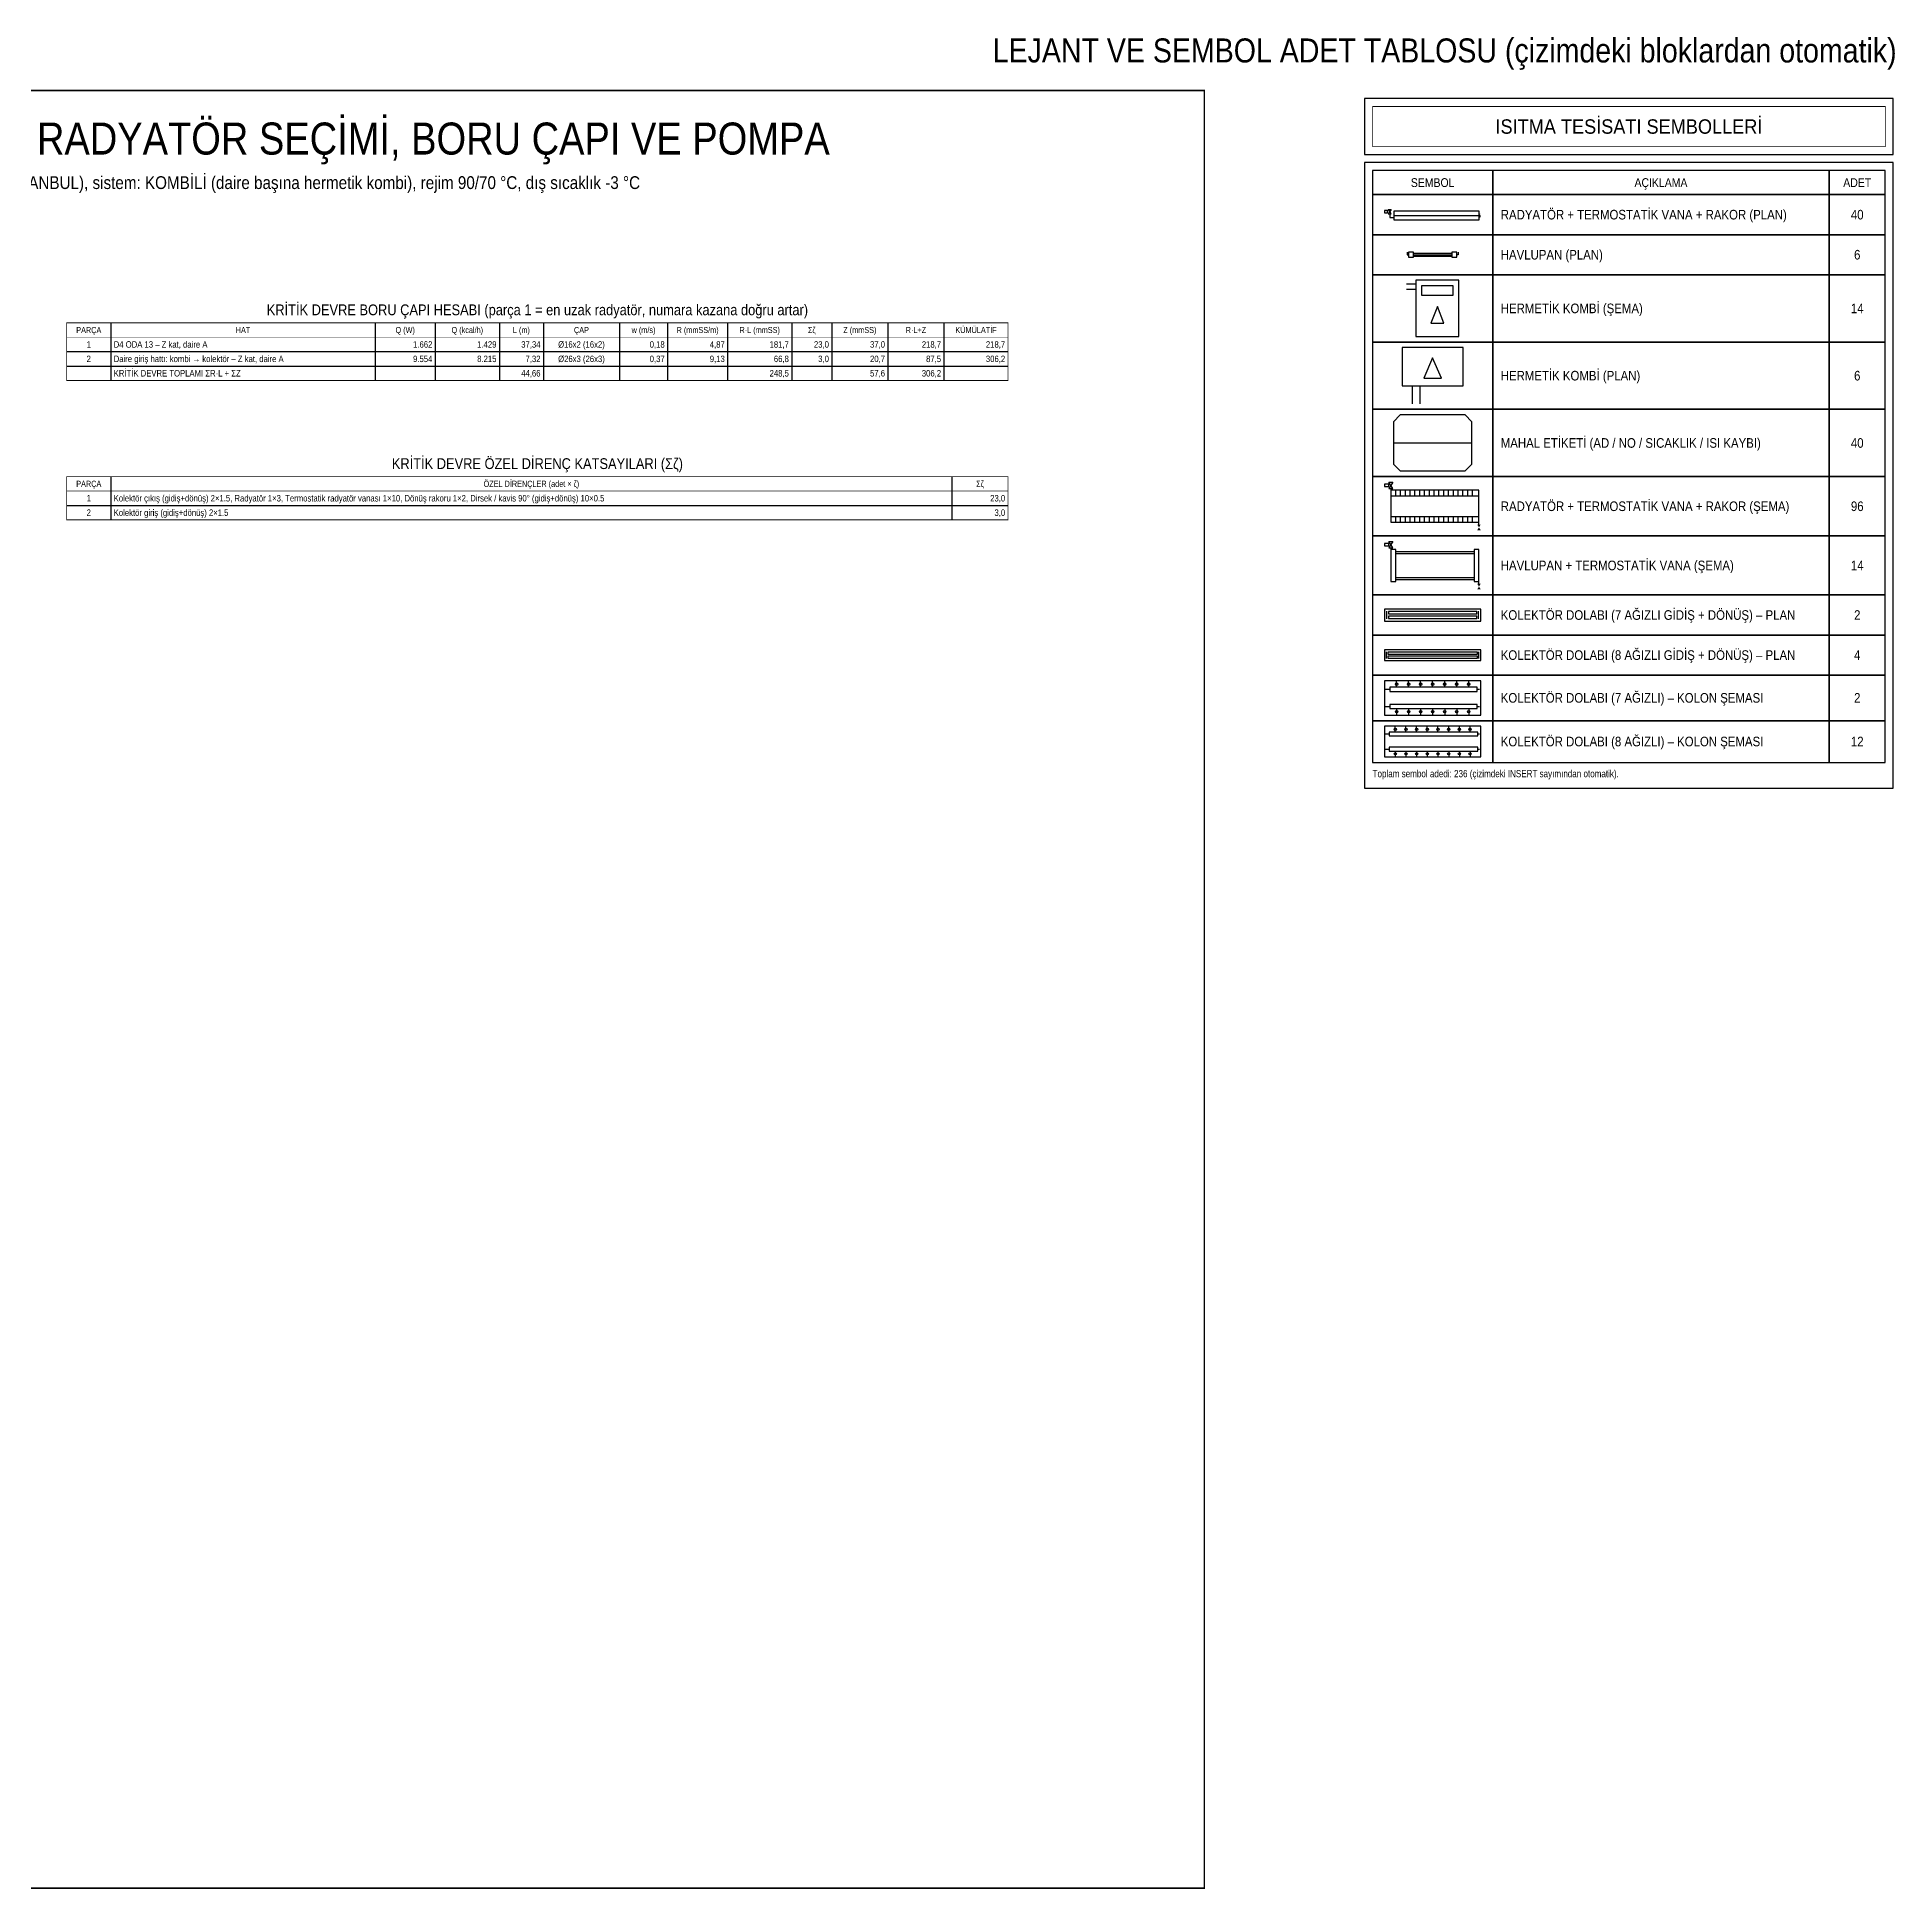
# Model space of a CAD drawing. Header units: centimetres. Extents: x -61 to 10101, y -10955 to 1521.
# Drawn here: x 1263 to 3582, y -10955 to -8643 of the extents above; entities that cross this region are included whole.
import ezdxf
from ezdxf.enums import TextEntityAlignment as Align

# ---------------------------------------------------------------- set-up
doc = ezdxf.new("R2010")
doc.units = ezdxf.units.CM
for name, color, linetype in [('ROTAS-BASLIK', 7, 'Continuous'), ('ROTAS-DENEME', 1, 'Continuous'), ('ROTAS-ISITMA-SEMBOL', 1, 'Continuous'), ('ROTAS-LEJANT-BASLIK', 5, 'Continuous'), ('ROTAS-LEJANT-CERCEVE', 7, 'Continuous'), ('ROTAS-LEJANT-YAZI', 7, 'Continuous'), ('ROTAS-PAFTA', 7, 'Continuous'), ('ROTAS-TABLO', 7, 'Continuous')]:
    doc.layers.add(name, color=color, linetype=linetype)
doc.styles.add('ROTAS', font='arial.ttf')

# ---------------------------------------------------------------- blocks, each defined once
blk = doc.blocks.new('ROTAS-RADYATOR-PLAN')
for points in [[(104.4, 7.3), (106.4, 7.3), (105.4, 6.2)], [(104.4, 5.1), (106.4, 5.1), (105.4, 6.2)]]:
    blk.add_hatch(color=7).paths.add_polyline_path(points)
for p, q in [((0, 7), (0, 2.5)), ((0, 2.5), (4.7, 2.5)), ((4.7, 5), (104.7, 5)), ((105.4, 3), (104.7, 3)), ((105.4, 5.1), (105.4, 3))]:
    blk.add_line(p, q)
for points in [[(-6, 8.3), (-2.5, 8.3), (-2.5, 10.7), (-6, 10.7)], [(-1.8, 12), (1.8, 12), (0, 9.5)], [(-1.8, 7), (1.8, 7), (0, 9.5)], [(4.7, 0), (104.7, 0), (104.7, 10), (4.7, 10)]]:
    blk.add_lwpolyline(points, close=True)
blk = doc.blocks.new('ROTAS-HAVLUPAN-PLAN')
for p, q in [((-4, 3), (-4, 1.5)), ((-4, 1.5), (-3, 1.5)), ((0, 2.4), (24, 2.4)), ((0, 1.5), (24, 1.5)), ((0, 0.6), (24, 0.6)), ((28, 1.5), (27, 1.5)), ((28, 3), (28, 1.5))]:
    blk.add_line(p, q)
for points in [[(-3, 0), (0, 0), (0, 3), (-3, 3)], [(24, 0), (27, 0), (27, 3), (24, 3)]]:
    blk.add_lwpolyline(points, close=True)
blk = doc.blocks.new('ROTAS-KOMBI')
for p, q in [((-46, 46), (-56, 46)), ((-46, 40), (-56, 40))]:
    blk.add_line(p, q)
for points in [[(-46, -10), (0, -10), (0, 50), (-46, 50)], [(-40, 34), (-6, 34), (-6, 44), (-40, 44)], [(-30, 4), (-16, 4), (-23, 22)]]:
    blk.add_lwpolyline(points, close=True)
blk = doc.blocks.new('ROTAS-KOMBI-PLAN')
for p, q in [((8, 0), (8, -14)), ((14, 0), (14, -14))]:
    blk.add_line(p, q)
for points in [[(0, 0), (48, 0), (48, 30), (0, 30)], [(17, 6), (31, 6), (24, 22)]]:
    blk.add_lwpolyline(points, close=True)
blk = doc.blocks.new('ROTAS-MAHAL-ETIKET')
blk.add_line((-34.2, 0), (34.2, 0))
blk.add_lwpolyline([(-34.2, 18.4), (-34.2, -18.4), (-28.2, -24.4), (28.2, -24.4), (34.2, -18.4), (34.2, 18.4), (28.2, 24.4), (-28.2, 24.4)], close=True)
at = {"style": 'ROTAS'}
for tag, p in [('MAHAL_001', (0, 32)), ('NO_001', (0, 9)), ('DERECE_001', (0, -9)), ('ISIKAYBI_001', (0, -36)), ('ALAN', (0, -52))]:
    blk.add_attdef(tag, text='', height=12, dxfattribs=at).set_placement(p, align=Align.MIDDLE_CENTER)
blk = doc.blocks.new('ROTAS-RADYATOR-SEMA')
for points in [[(107.8, -3), (112.2, -3), (110, -6.5)], [(107.8, -10), (112.2, -10), (110, -6.5)]]:
    blk.add_hatch(color=7).paths.add_polyline_path(points)
for p, q in [((0, 42), (0, 40)), ((0, 33), (110, 33)), ((6, 33), (6, 40)), ((12, 33), (12, 40)), ((18, 33), (18, 40)), ((24, 33), (24, 40)), ((30, 33), (30, 40)), ((36, 33), (36, 40)), ((42, 33), (42, 40)), ((48, 33), (48, 40)), ((54, 33), (54, 40)), ((60, 33), (60, 40)), ((66, 33), (66, 40)), ((72, 33), (72, 40)), ((78, 33), (78, 40)), ((84, 33), (84, 40)), ((90, 33), (90, 40)), ((96, 33), (96, 40)), ((102, 33), (102, 40)), ((0, 7), (110, 7)), ((6, 0), (6, 7)), ((12, 0), (12, 7)), ((18, 0), (18, 7)), ((24, 0), (24, 7)), ((30, 0), (30, 7)), ((36, 0), (36, 7)), ((42, 0), (42, 7)), ((48, 0), (48, 7)), ((54, 0), (54, 7)), ((60, 0), (60, 7)), ((66, 0), (66, 7)), ((72, 0), (72, 7)), ((78, 0), (78, 7)), ((84, 0), (84, 7)), ((90, 0), (90, 7)), ((96, 0), (96, 7)), ((102, 0), (102, 7)), ((110, -3), (110, 0))]:
    blk.add_line(p, q)
for points in [[(-8, 44.5), (-2.8, 44.5), (-2.8, 47.5), (-8, 47.5)], [(-2.5, 50), (2.5, 50), (0, 46)], [(-2.5, 42), (2.5, 42), (0, 46)], [(0, 0), (110, 0), (110, 40), (0, 40)]]:
    blk.add_lwpolyline(points, close=True)
blk = doc.blocks.new('ROTAS-HAVLUPAN-SEMA')
for points in [[(107.8, -3), (112.2, -3), (110, -6.5)], [(107.8, -10), (112.2, -10), (110, -6.5)]]:
    blk.add_hatch(color=7).paths.add_polyline_path(points)
for p, q in [((0, 42), (0, 40)), ((6, 37.5), (104, 37.5)), ((6, 35), (104, 35)), ((6, 5), (104, 5)), ((6, 2.5), (104, 2.5)), ((110, -3), (110, 0))]:
    blk.add_line(p, q)
for points in [[(-8, 44.5), (-2.8, 44.5), (-2.8, 47.5), (-8, 47.5)], [(-2.5, 50), (2.5, 50), (0, 46)], [(-2.5, 42), (2.5, 42), (0, 46)], [(0, 0), (6, 0), (6, 40), (0, 40)], [(104, 0), (110, 0), (110, 40), (104, 40)]]:
    blk.add_lwpolyline(points, close=True)
blk = doc.blocks.new('ROTAS-KOLEKTOR-DOLABI-7')
for p, q in [((3, 3), (3, 13)), ((125, 3), (125, 13))]:
    blk.add_line(p, q)
for points in [[(0, 0), (128, 0), (128, 16), (0, 16)], [(5, 9.5), (123, 9.5), (123, 12.5), (5, 12.5)], [(5, 3.5), (123, 3.5), (123, 6.5), (5, 6.5)]]:
    blk.add_lwpolyline(points, close=True)
blk = doc.blocks.new('ROTAS-KOLEKTOR-DOLABI-8')
for p, q in [((3, 3), (3, 13)), ((139, 3), (139, 13))]:
    blk.add_line(p, q)
for points in [[(0, 0), (142, 0), (142, 16), (0, 16)], [(5, 9.5), (137, 9.5), (137, 12.5), (5, 12.5)], [(5, 3.5), (137, 3.5), (137, 6.5), (5, 6.5)]]:
    blk.add_lwpolyline(points, close=True)
blk = doc.blocks.new('ROTAS-KOLEKTOR-SEMA-7')
for p, q in [((0, 30), (6, 30)), ((14, 32.5), (14, 40)), ((28, 32.5), (28, 40)), ((42, 32.5), (42, 40)), ((56, 32.5), (56, 40)), ((70, 32.5), (70, 40)), ((84, 32.5), (84, 40)), ((98, 32.5), (98, 40)), ((108, 30), (110.5, 30)), ((0, 10), (6, 10)), ((14, 7.5), (14, 0)), ((28, 7.5), (28, 0)), ((42, 7.5), (42, 0)), ((56, 7.5), (56, 0)), ((70, 7.5), (70, 0)), ((84, 7.5), (84, 0)), ((98, 7.5), (98, 0)), ((108, 10), (110.5, 10))]:
    blk.add_line(p, q)
for points in [[(0, 0), (112, 0), (112, 40), (0, 40)], [(6, 27.5), (108, 27.5), (108, 32.5), (6, 32.5)], [(6, 7.5), (108, 7.5), (108, 12.5), (6, 12.5)]]:
    blk.add_lwpolyline(points, close=True)
for centre in [(14, 36), (28, 36), (42, 36), (56, 36), (70, 36), (84, 36), (98, 36), (14, 4), (28, 4), (42, 4), (56, 4), (70, 4), (84, 4), (98, 4)]:
    blk.add_circle(centre, 1.4)
blk = doc.blocks.new('ROTAS-KOLEKTOR-SEMA-8')
for p, q in [((0, 30), (6, 30)), ((14, 32.5), (14, 40)), ((28, 32.5), (28, 40)), ((42, 32.5), (42, 40)), ((56, 32.5), (56, 40)), ((70, 32.5), (70, 40)), ((84, 32.5), (84, 40)), ((98, 32.5), (98, 40)), ((112, 32.5), (112, 40)), ((122, 30), (124.5, 30)), ((0, 10), (6, 10)), ((14, 7.5), (14, 0)), ((28, 7.5), (28, 0)), ((42, 7.5), (42, 0)), ((56, 7.5), (56, 0)), ((70, 7.5), (70, 0)), ((84, 7.5), (84, 0)), ((98, 7.5), (98, 0)), ((112, 7.5), (112, 0)), ((122, 10), (124.5, 10))]:
    blk.add_line(p, q)
for points in [[(0, 0), (126, 0), (126, 40), (0, 40)], [(6, 27.5), (122, 27.5), (122, 32.5), (6, 32.5)], [(6, 7.5), (122, 7.5), (122, 12.5), (6, 12.5)]]:
    blk.add_lwpolyline(points, close=True)
for centre in [(14, 36), (28, 36), (42, 36), (56, 36), (70, 36), (84, 36), (98, 36), (112, 36), (14, 4), (28, 4), (42, 4), (56, 4), (70, 4), (84, 4), (98, 4), (112, 4)]:
    blk.add_circle(centre, 1.4)

msp = doc.modelspace()

# ---------------------------------------------------------------- linework, layer by layer
at = {"layer": 'ROTAS-LEJANT-CERCEVE'}
for points in [[(2920, -8790), (3580, -8790), (3580, -8720), (2920, -8720)], [(2920, -9580.8), (3580, -9580.8), (3580, -8800), (2920, -8800)], [(2930, -8840), (3080, -8840), (3080, -8810), (2930, -8810)], [(3080, -8840), (3500, -8840), (3500, -8810), (3080, -8810)], [(3500, -8840), (3570, -8840), (3570, -8810), (3500, -8810)], [(2930, -8890), (3080, -8890), (3080, -8840), (2930, -8840)], [(3080, -8890), (3500, -8890), (3500, -8840), (3080, -8840)], [(3500, -8890), (3570, -8890), (3570, -8840), (3500, -8840)], [(2930, -8940), (3080, -8940), (3080, -8890), (2930, -8890)], [(3080, -8940), (3500, -8940), (3500, -8890), (3080, -8890)], [(3500, -8940), (3570, -8940), (3570, -8890), (3500, -8890)], [(2930, -9024), (3080, -9024), (3080, -8940), (2930, -8940)], [(3080, -9024), (3500, -9024), (3500, -8940), (3080, -8940)], [(3500, -9024), (3570, -9024), (3570, -8940), (3500, -8940)], [(2930, -9108), (3080, -9108), (3080, -9024), (2930, -9024)], [(3080, -9108), (3500, -9108), (3500, -9024), (3080, -9024)], [(3500, -9108), (3570, -9108), (3570, -9024), (3500, -9024)], [(2930, -9192), (3080, -9192), (3080, -9108), (2930, -9108)], [(3080, -9192), (3500, -9192), (3500, -9108), (3080, -9108)], [(3500, -9192), (3570, -9192), (3570, -9108), (3500, -9108)], [(2930, -9265.9), (3080, -9265.9), (3080, -9192), (2930, -9192)], [(3080, -9265.9), (3500, -9265.9), (3500, -9192), (3080, -9192)], [(3500, -9265.9), (3570, -9265.9), (3570, -9192), (3500, -9192)], [(2930, -9339.8), (3080, -9339.8), (3080, -9265.9), (2930, -9265.9)], [(3080, -9339.8), (3500, -9339.8), (3500, -9265.9), (3080, -9265.9)], [(3500, -9339.8), (3570, -9339.8), (3570, -9265.9), (3500, -9265.9)], [(2930, -9389.8), (3080, -9389.8), (3080, -9339.8), (2930, -9339.8)], [(3080, -9389.8), (3500, -9389.8), (3500, -9339.8), (3080, -9339.8)], [(3500, -9389.8), (3570, -9389.8), (3570, -9339.8), (3500, -9339.8)], [(2930, -9439.8), (3080, -9439.8), (3080, -9389.8), (2930, -9389.8)], [(3080, -9439.8), (3500, -9439.8), (3500, -9389.8), (3080, -9389.8)], [(3500, -9439.8), (3570, -9439.8), (3570, -9389.8), (3500, -9389.8)], [(2930, -9496.7), (3080, -9496.7), (3080, -9439.8), (2930, -9439.8)], [(3080, -9496.7), (3500, -9496.7), (3500, -9439.8), (3080, -9439.8)], [(3500, -9496.7), (3570, -9496.7), (3570, -9439.8), (3500, -9439.8)], [(2930, -9548.8), (3080, -9548.8), (3080, -9496.7), (2930, -9496.7)], [(3080, -9548.8), (3500, -9548.8), (3500, -9496.7), (3080, -9496.7)], [(3500, -9548.8), (3570, -9548.8), (3570, -9496.7), (3500, -9496.7)]]:
    msp.add_lwpolyline(points, close=True, dxfattribs=at)
at = {"layer": 'ROTAS-LEJANT-CERCEVE', "const_width": 1}
msp.add_lwpolyline([(2930, -8780), (3570, -8780), (3570, -8730), (2930, -8730)], close=True, dxfattribs=at)
at = {"layer": 'ROTAS-PAFTA', "const_width": 2}
msp.add_lwpolyline([(-60, -10954), (2720, -10954), (2720, -8710), (-60, -8710)], close=True, dxfattribs=at)
at = {"layer": 'ROTAS-TABLO', "const_width": 1}
for points in [[(1300, -9000), (2475, -9000), (2475, -9072), (1300, -9072)], [(1300, -9192), (2475, -9192), (2475, -9246), (1300, -9246)]]:
    msp.add_lwpolyline(points, close=True, dxfattribs=at)
at = {"layer": 'ROTAS-TABLO', "const_width": 0.6}
for points in [[(1300, -9018), (2475, -9018)], [(1300, -9210), (2475, -9210)]]:
    msp.add_lwpolyline(points, dxfattribs=at)
at = {"layer": 'ROTAS-TABLO'}
for points in [[(1355, -9000), (1355, -9072)], [(1685, -9000), (1685, -9072)], [(1760, -9000), (1760, -9072)], [(1840, -9000), (1840, -9072)], [(1895, -9000), (1895, -9072)], [(1990, -9000), (1990, -9072)], [(2050, -9000), (2050, -9072)], [(2125, -9000), (2125, -9072)], [(2205, -9000), (2205, -9072)], [(2255, -9000), (2255, -9072)], [(2325, -9000), (2325, -9072)], [(2395, -9000), (2395, -9072)], [(1300, -9036), (2475, -9036)], [(1300, -9054), (2475, -9054)], [(1355, -9192), (1355, -9246)], [(2405, -9192), (2405, -9246)], [(1300, -9228), (2475, -9228)]]:
    msp.add_lwpolyline(points, dxfattribs=at)

# ---------------------------------------------------------------- block references
at = {"layer": 'ROTAS-ISITMA-SEMBOL'}
for name, p, xscale, yscale in [('ROTAS-RADYATOR-PLAN', (2951.4, -8871.4), 1.0676156583629892, 1.0676156583629892), ('ROTAS-HAVLUPAN-PLAN', (2981, -8918), 2, 2), ('ROTAS-KOMBI', (3037.7, -9005.3), 1.1666666666666667, 1.1666666666666667), ('ROTAS-KOMBI-PLAN', (2966.8, -9078.7), 1.5909090909090908, 1.5909090909090908), ('ROTAS-MAHAL-ETIKET', (3005, -9150), 1.4344262295081969, 1.4344262295081969), ('ROTAS-RADYATOR-SEMA', (2953, -9248.9), 0.9983361064891847, 0.9983361064891847), ('ROTAS-HAVLUPAN-SEMA', (2953, -9322.8), 0.9983361064891847, 0.9983361064891847), ('ROTAS-KOLEKTOR-DOLABI-7', (2945, -9372.3), 0.9375, 0.9375), ('ROTAS-KOLEKTOR-DOLABI-8', (2945, -9421.6), 0.8450704225352113, 0.8450704225352113), ('ROTAS-KOLEKTOR-SEMA-7', (2945, -9489.7), 1.0714285714285714, 1.0714285714285714), ('ROTAS-KOLEKTOR-SEMA-8', (2945, -9541.8), 0.9523809523809523, 0.9523809523809523)]:
    msp.add_blockref(name, p, dxfattribs=dict(at, xscale=xscale, yscale=yscale))

# ---------------------------------------------------------------- texts
at = {"layer": 'ROTAS-BASLIK', "style": 'ROTAS', "width": 0.85}
for s, height, p in [('LEJANT VE SEMBOL ADET TABLOSU (çizimdeki bloklardan otomatik)', 30, (3020, -8660)), ('ISITMA TESİSATI HESAPLARI – RADYATÖR SEÇİMİ, BORU ÇAPI VE POMPA', 40, (1400, -8770)), ('KRİTİK DEVRE BORU ÇAPI HESABI (parça 1 = en uzak radyatör, numara kazana doğru artar)', 13.5, (1887.5, -8983.8)), ('KRİTİK DEVRE ÖZEL DİRENÇ KATSAYILARI (Σζ)', 13.5, (1887.5, -9175.8))]:
    msp.add_text(s, height=height, dxfattribs=at).set_placement(p, align=Align.MIDDLE_CENTER)
at = {"layer": 'ROTAS-DENEME', "style": 'ROTAS', "width": 0.85}
msp.add_text('DENEME – GÜNGÖREN B1 BLOK (GÜNGÖREN / İSTANBUL), sistem: KOMBİLİ (daire başına hermetik kombi), rejim 90/70 °C, dış sıcaklık -3 °C', height=16, dxfattribs=at).set_placement((1400, -8825), align=Align.MIDDLE_CENTER)
at = {"layer": 'ROTAS-LEJANT-BASLIK', "style": 'ROTAS', "width": 0.9}
msp.add_text('ISITMA TESİSATI SEMBOLLERİ', height=18, dxfattribs=at).set_placement((3250, -8755), align=Align.MIDDLE_CENTER)
at = {"layer": 'ROTAS-LEJANT-YAZI', "style": 'ROTAS', "width": 0.85}
for s, height, p in [('SEMBOL', 11, (3005, -8825)), ('AÇIKLAMA', 11, (3290, -8825)), ('ADET', 11, (3535, -8825)), ('40', 12, (3535, -8865)), ('6', 12, (3535, -8915)), ('14', 12, (3535, -8982)), ('6', 12, (3535, -9066)), ('40', 12, (3535, -9150)), ('96', 12, (3535, -9229)), ('14', 12, (3535, -9302.9)), ('2', 12, (3535, -9364.8)), ('4', 12, (3535, -9414.8)), ('2', 12, (3535, -9468.2)), ('12', 12, (3535, -9522.7))]:
    msp.add_text(s, height=height, dxfattribs=at).set_placement(p, align=Align.MIDDLE_CENTER)
at = {"layer": 'ROTAS-LEJANT-YAZI', "style": 'ROTAS'}
for s, height, width, p in [('RADYATÖR + TERMOSTATİK VANA + RAKOR (PLAN)', 12, 0.85, (3090, -8865)), ('HAVLUPAN (PLAN)', 12, 0.85, (3090, -8915)), ('HERMETİK KOMBİ (ŞEMA)', 12, 0.85, (3090, -8982)), ('HERMETİK KOMBİ (PLAN)', 12, 0.85, (3090, -9066)), ('MAHAL ETİKETİ (AD / NO / SICAKLIK / ISI KAYBI)', 12, 0.85, (3090, -9150)), ('RADYATÖR + TERMOSTATİK VANA + RAKOR (ŞEMA)', 12, 0.85, (3090, -9229)), ('HAVLUPAN + TERMOSTATİK VANA (ŞEMA)', 12, 0.85, (3090, -9302.9)), ('KOLEKTÖR DOLABI (7 AĞIZLI GİDİŞ + DÖNÜŞ) – PLAN', 12, 0.85, (3090, -9364.8)), ('KOLEKTÖR DOLABI (8 AĞIZLI GİDİŞ + DÖNÜŞ) – PLAN', 12, 0.85, (3090, -9414.8)), ('KOLEKTÖR DOLABI (7 AĞIZLI) – KOLON ŞEMASI', 12, 0.85, (3090, -9468.2)), ('KOLEKTÖR DOLABI (8 AĞIZLI) – KOLON ŞEMASI', 12, 0.85, (3090, -9522.7)), ('Toplam sembol adedi: 236 (çizimdeki INSERT sayımından otomatik).', 9, 0.8, (2930, -9562.8))]:
    msp.add_text(s, height=height, dxfattribs=dict(at, width=width)).set_placement(p, align=Align.MIDDLE_LEFT)
at = {"layer": 'ROTAS-TABLO', "style": 'ROTAS', "width": 0.85}
for s, height, p in [('PARÇA', 7.65, (1327.5, -9009)), ('HAT', 7.65, (1520, -9009)), ('Q (W)', 7.65, (1722.5, -9009)), ('Q (kcal/h)', 7.65, (1800, -9009)), ('L (m)', 7.65, (1867.5, -9009)), ('ÇAP', 7.65, (1942.5, -9009)), ('w (m/s)', 7.65, (2020, -9009)), ('R (mmSS/m)', 7.65, (2087.5, -9009)), ('R·L (mmSS)', 7.65, (2165, -9009)), ('Σζ', 7.65, (2230, -9009)), ('Z (mmSS)', 7.65, (2290, -9009)), ('R·L+Z', 7.65, (2360, -9009)), ('KÜMÜLATİF', 7.65, (2435, -9009)), ('2', 8.1, (1327.5, -9045)), ('1', 8.1, (1327.5, -9027)), ('Ø16x2 (16x2)', 8.1, (1942.5, -9027)), ('Ø26x3 (26x3)', 8.1, (1942.5, -9045)), ('PARÇA', 7.65, (1327.5, -9201)), ('ÖZEL DİRENÇLER (adet × ζ)', 7.65, (1880, -9201)), ('Σζ', 7.65, (2440, -9201)), ('1', 8.1, (1327.5, -9219)), ('2', 8.1, (1327.5, -9237))]:
    msp.add_text(s, height=height, dxfattribs=at).set_placement(p, align=Align.MIDDLE_CENTER)
for s, p in [('D4 ODA 13 – Z kat, daire A', (1358.6, -9027)), ('Daire giriş hattı: kombi → kolektör – Z kat, daire A', (1358.6, -9045)), ('KRİTİK DEVRE TOPLAMI ΣR·L + ΣZ', (1358.6, -9063)), ('Kolektör çıkış (gidiş+dönüş) 2×1.5, Radyatör 1×3, Termostatik radyatör vanası 1×10, Dönüş rakoru 1×2, Dirsek / kavis 90° (gidiş+dönüş) 10×0.5', (1358.6, -9219)), ('Kolektör giriş (gidiş+dönüş) 2×1.5', (1358.6, -9237))]:
    msp.add_text(s, height=8.1, dxfattribs=at).set_placement(p, align=Align.MIDDLE_LEFT)
for s, p in [('9.554', (1756.4, -9045)), ('1.662', (1756.4, -9027)), ('8.215', (1836.4, -9045)), ('1.429', (1836.4, -9027)), ('37,34', (1891.4, -9027)), ('7,32', (1891.4, -9045)), ('0,18', (2046.4, -9027)), ('0,37', (2046.4, -9045)), ('4,87', (2121.4, -9027)), ('9,13', (2121.4, -9045)), ('181,7', (2201.4, -9027)), ('66,8', (2201.4, -9045)), ('23,0', (2251.4, -9027)), ('3,0', (2251.4, -9045)), ('37,0', (2321.4, -9027)), ('20,7', (2321.4, -9045)), ('218,7', (2391.4, -9027)), ('87,5', (2391.4, -9045)), ('306,2', (2471.4, -9045)), ('218,7', (2471.4, -9027)), ('44,66', (1891.4, -9063)), ('248,5', (2201.4, -9063)), ('57,6', (2321.4, -9063)), ('306,2', (2391.4, -9063)), ('23,0', (2471.4, -9219)), ('3,0', (2471.4, -9237))]:
    msp.add_text(s, height=8.1, dxfattribs=at).set_placement(p, align=Align.MIDDLE_RIGHT)

doc.saveas('drawing.dxf')
